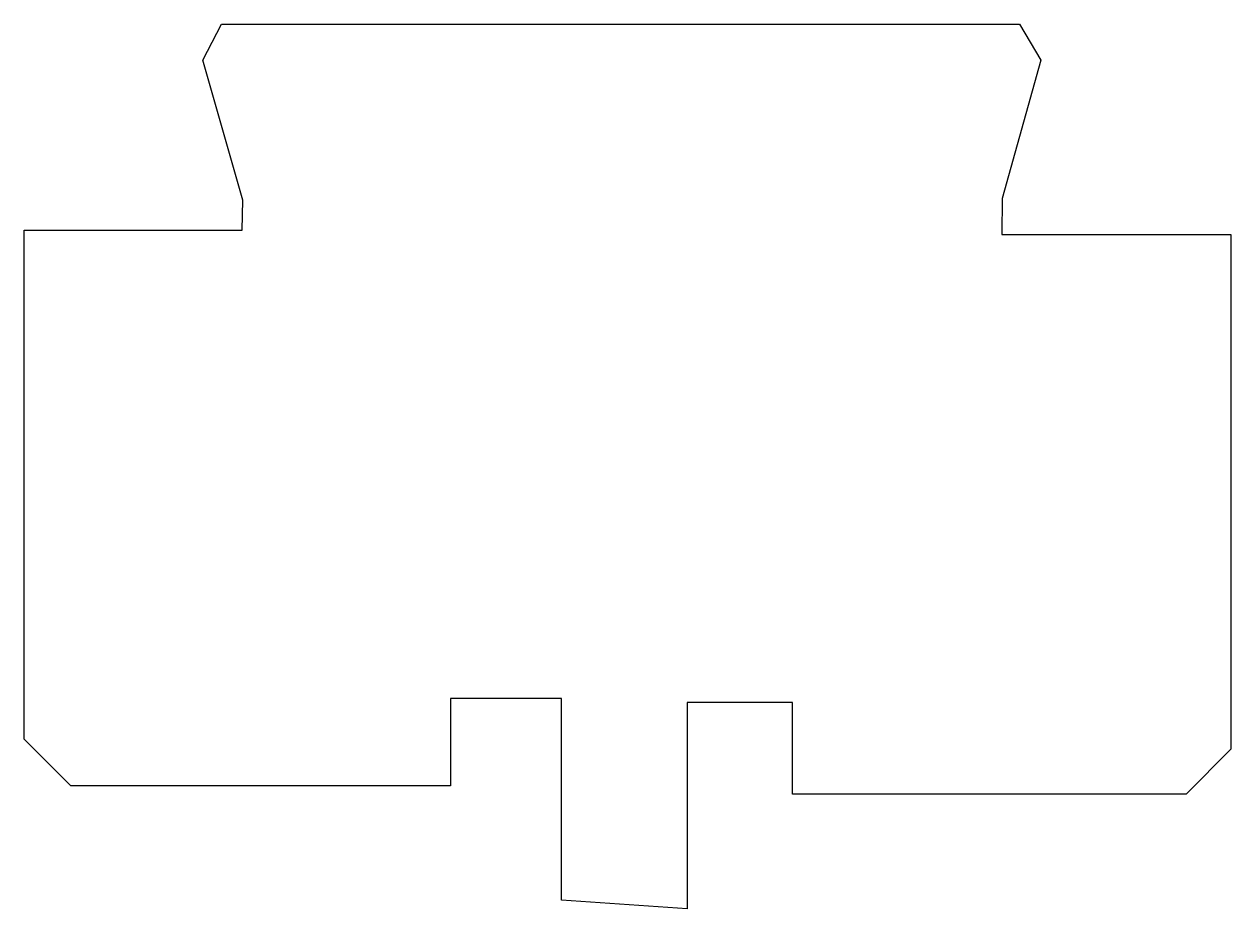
# Model space of a CAD drawing. Extents: x 5.6 to 93.9, y -3.6 to 61.2.
import ezdxf

# ---------------------------------------------------------------- set-up
doc = ezdxf.new("R2010")
doc.units = 0
doc.layers.add('Layer_1', color=7, linetype='CONTINUOUS')

msp = doc.modelspace()

# ---------------------------------------------------------------- linework, layer by layer
at = {"layer": 'Layer_1', "color": 7}
msp.add_lwpolyline([(44.97255, -2.92216), (44.97255, 11.831131), (36.847558, 11.831131), (36.847558, 5.442856), (9.071429, 5.442856), (5.644444, 8.869841), (5.644444, 46.110384), (21.593281, 46.110384), (21.639105, 48.328885), (18.720047, 58.556333), (20.075747, 61.205144), (78.477936, 61.205144), (80.030158, 58.556333), (77.210374, 48.42788), (77.172268, 45.808003), (93.93968, 45.808003), (93.93968, 8.124995), (90.659499, 4.844822), (61.863985, 4.844822), (61.863985, 11.546045), (54.166622, 11.546045), (54.166622, -3.563594), (44.97255, -2.92216)], close=True, dxfattribs=at)

doc.saveas('drawing.dxf')
